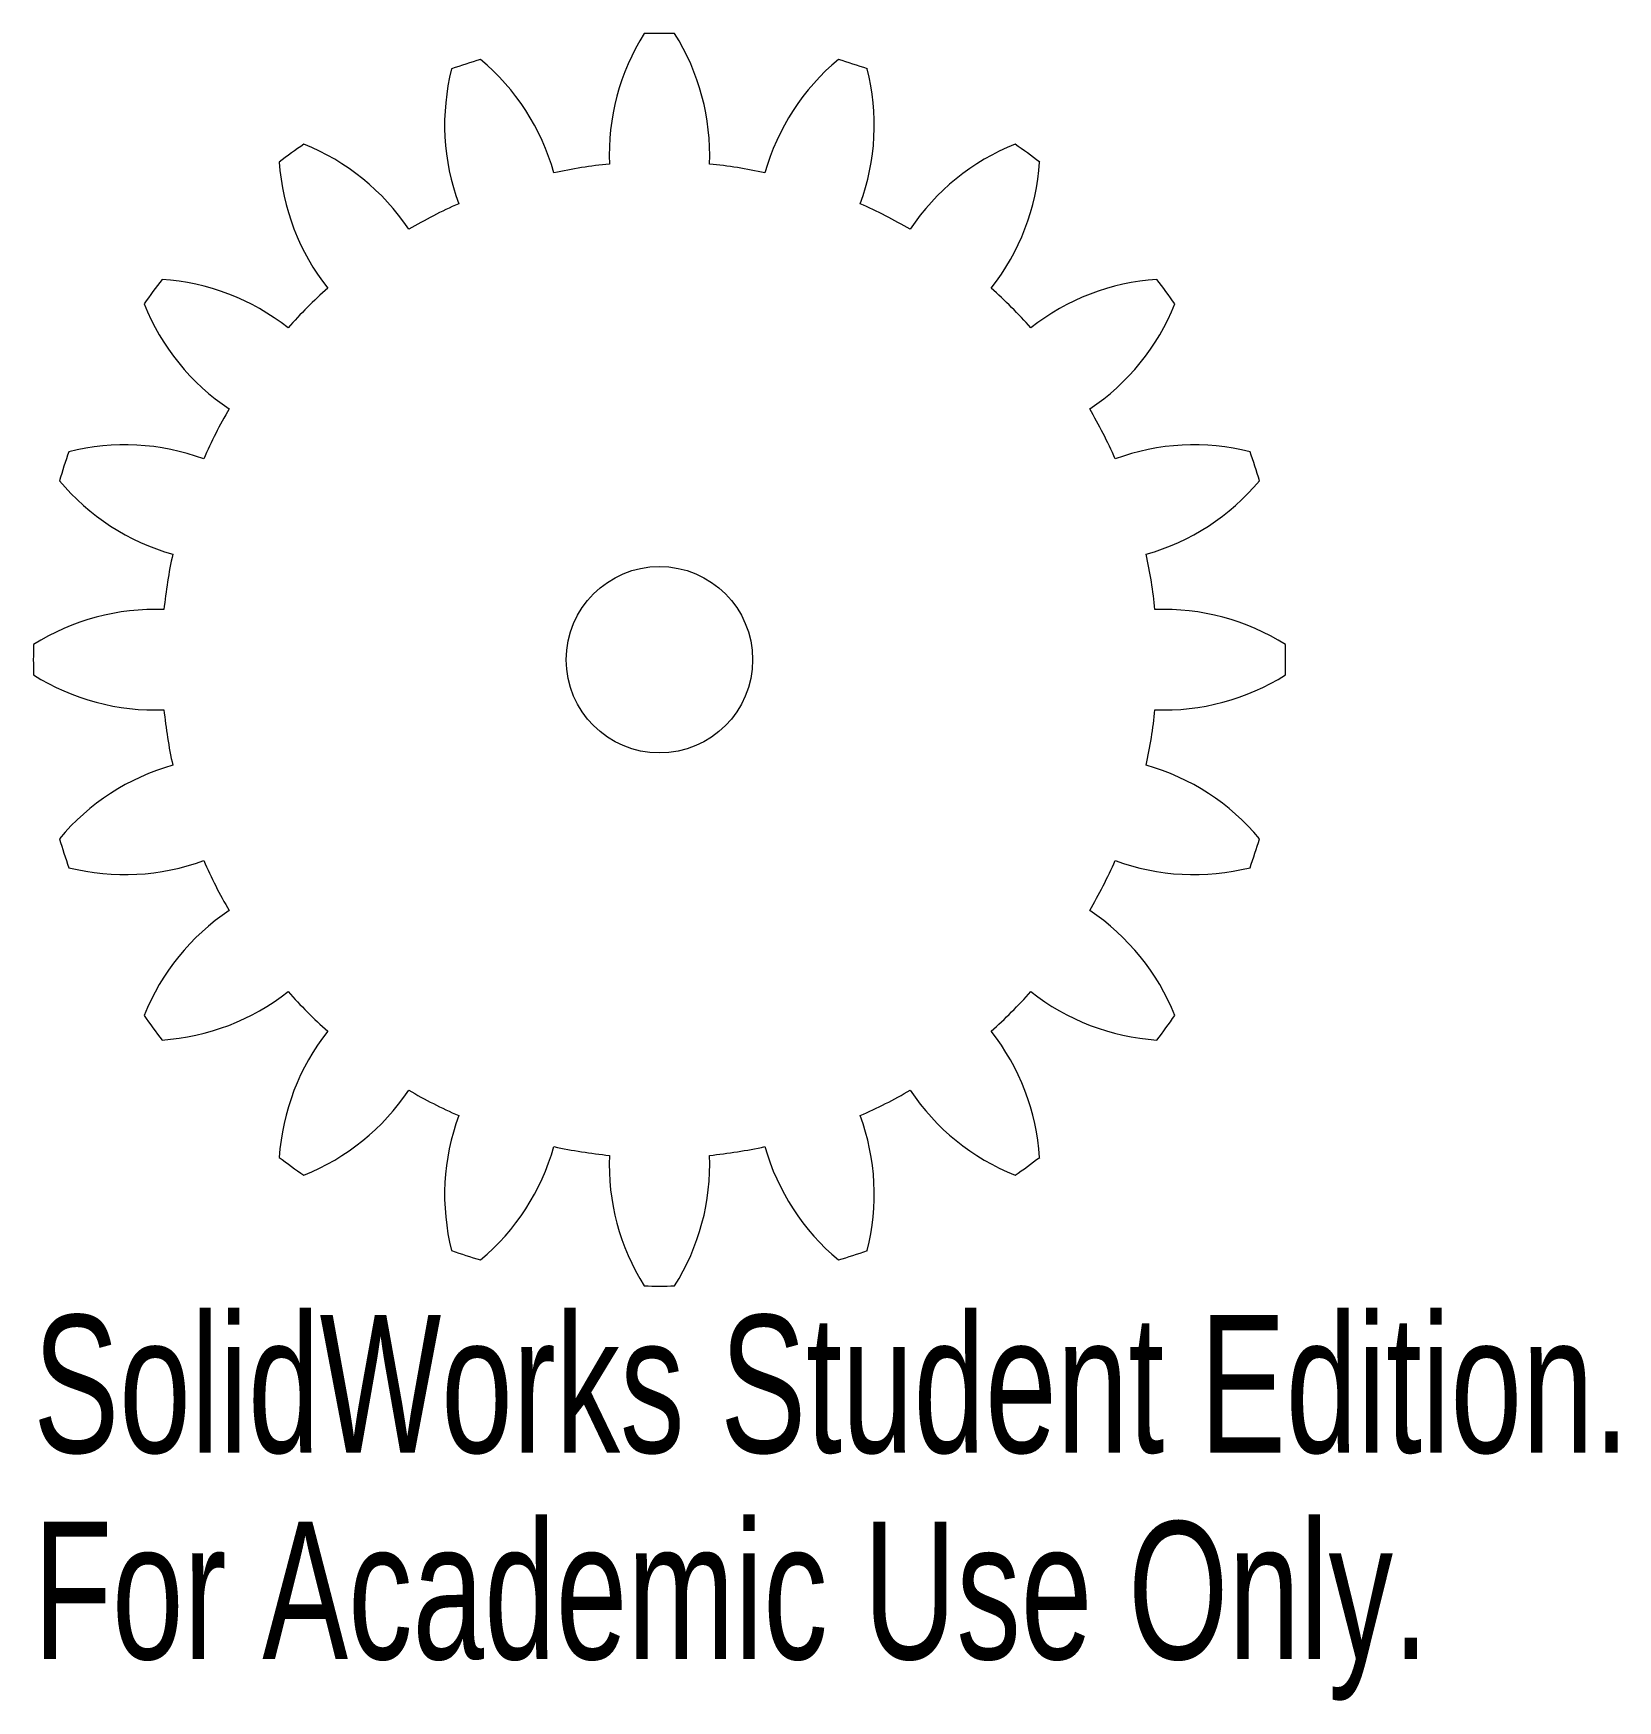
# Model space of a CAD drawing. Header units: millimetres. Extents: x -22 to 33.7, y -36.6 to 22.
import ezdxf

# ---------------------------------------------------------------- set-up
doc = ezdxf.new("R2010")
doc.units = ezdxf.units.MM
doc.styles.add('SLDTEXTSTYLE0', font='TXT', dxfattribs={"width": 0.7})

msp = doc.modelspace()

# ---------------------------------------------------------------- linework, layer by layer
at = {"color": 7, "linetype": 'Continuous', "lineweight": 15}
msp.add_circle((0, 0), 3.275, dxfattribs=at)
for centre, radius, start, end in [((6.235, 17.73), 8, 147.7925, 182.28707), ((0, 0), 22, 88.60803, 91.39197), ((-6.235, 17.73), 8, 357.71293, 32.2075), ((0, 0), 22, 106.60803, 109.39197), ((-11.408, 14.935), 8, 15.71293, 50.2075), ((11.408, 14.935), 8, 129.7925, 164.28707), ((0, 0), 22, 70.60803, 73.39197), ((0.451, 18.788), 8, 165.7925, 200.28707), ((-0.451, 18.788), 8, 339.71293, 14.2075), ((0, 0), 22, 124.60803, 127.39197), ((-15.465, 10.679), 8, 33.71293, 68.2075), ((15.465, 10.679), 8, 111.7925, 146.28707), ((0, 0), 22, 52.60803, 55.39197), ((-5.377, 18.008), 8, 183.7925, 218.28707), ((0, 0), 17.499, 95.76933, 102.23067), ((0, 0), 17.499, 77.76933, 84.23067), ((5.377, 18.008), 8, 321.71293, 356.2075), ((0, 0), 17.499, 113.76933, 120.23067), ((0, 0), 17.499, 59.76933, 66.23067), ((0, 0), 22, 142.60803, 145.39197), ((-18.008, 5.377), 8, 51.71293, 86.2075), ((0, 0), 17.499, 131.76933, 138.23067), ((0, 0), 17.499, 41.76933, 48.23067), ((18.008, 5.377), 8, 93.7925, 128.28707), ((0, 0), 22, 34.60803, 37.39197), ((-10.679, 15.465), 8, 201.7925, 236.28707), ((10.679, 15.465), 8, 303.71293, 338.2075), ((0, 0), 17.499, 149.76933, 156.23067), ((0, 0), 17.499, 23.76933, 30.23067), ((0, 0), 22, 160.60803, 163.39197), ((-18.788, -0.451), 8, 69.71293, 104.2075), ((18.788, -0.451), 8, 75.7925, 110.28707), ((0, 0), 22, 16.60803, 19.39197), ((-14.935, 11.408), 8, 219.7925, 254.28707), ((14.935, 11.408), 8, 285.71293, 320.2075), ((0, 0), 17.499, 167.76933, 174.23067), ((0, 0), 17.499, 5.76933, 12.23067), ((-17.73, -6.235), 8, 87.71293, 122.2075), ((17.73, -6.235), 8, 57.7925, 92.28707), ((0, 0), 22, 178.60803, 181.39197), ((0, 0), 22, 358.60803, 1.39197), ((-17.73, 6.235), 8, 237.7925, 272.28707), ((17.73, 6.235), 8, 267.71293, 302.2075), ((0, 0), 17.499, 185.76933, 192.23067), ((0, 0), 17.499, 347.76933, 354.23067), ((-14.935, -11.408), 8, 105.71293, 140.2075), ((14.935, -11.408), 8, 39.7925, 74.28707), ((0, 0), 22, 196.60803, 199.39197), ((0, 0), 22, 340.60803, 343.39197), ((-18.788, 0.451), 8, 255.7925, 290.28707), ((0, 0), 17.499, 203.76933, 210.23067), ((0, 0), 17.499, 329.76933, 336.23067), ((18.788, 0.451), 8, 249.71293, 284.2075), ((-10.679, -15.465), 8, 123.71293, 158.2075), ((10.679, -15.465), 8, 21.7925, 56.28707), ((-18.008, -5.377), 8, 273.7925, 308.28707), ((0, 0), 17.499, 221.76933, 228.23067), ((0, 0), 17.499, 311.76933, 318.23067), ((18.008, -5.377), 8, 231.71293, 266.2075), ((0, 0), 22, 214.60803, 217.39197), ((0, 0), 22, 322.60803, 325.39197), ((-5.377, -18.008), 8, 141.71293, 176.2075), ((5.377, -18.008), 8, 3.7925, 38.28707), ((-15.465, -10.679), 8, 291.7925, 326.28707), ((0, 0), 17.499, 239.76933, 246.23067), ((0, 0), 17.499, 293.76933, 300.23067), ((15.465, -10.679), 8, 213.71293, 248.2075), ((0.451, -18.788), 8, 159.71293, 194.2075), ((-0.451, -18.788), 8, 345.7925, 20.28707), ((0, 0), 22, 232.60803, 235.39197), ((-11.408, -14.935), 8, 309.7925, 344.28707), ((0, 0), 17.499, 257.76933, 264.23067), ((6.235, -17.73), 8, 177.71293, 212.2075), ((-6.235, -17.73), 8, 327.7925, 2.28707), ((0, 0), 17.499, 275.76933, 282.23067), ((11.408, -14.935), 8, 195.71293, 230.2075), ((0, 0), 22, 304.60803, 307.39197), ((0, 0), 22, 250.60803, 253.39197), ((0, 0), 22, 286.60803, 289.39197), ((0, 0), 22, 268.60803, 271.39197)]:
    msp.add_arc(centre, radius, start, end, dxfattribs=at)

# ---------------------------------------------------------------- texts
at = {"color": 7, "linetype": 'Continuous', "char_height": 4.83362, "attachment_point": 1, "style": 'SLDTEXTSTYLE0'}
for s, insert in [('SolidWorks Student Edition.', (-22, -23.02)), ('For Academic Use Only.', (-22, -30.27))]:
    msp.add_mtext(s, dxfattribs=dict(at, insert=insert))

doc.saveas('drawing.dxf')
